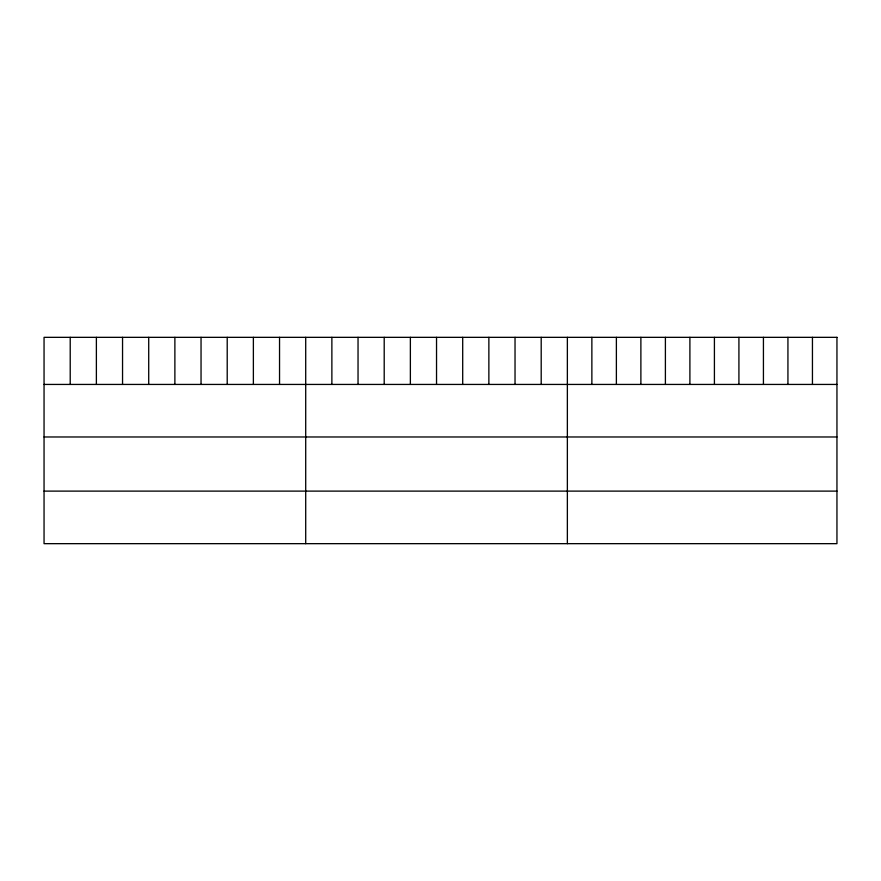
<?xml version="1.0" encoding="UTF-8"?>
<svg xmlns="http://www.w3.org/2000/svg" width="881" height="881" viewBox="0 0 881 881"><rect width="100%" height="100%" fill="white"/><g stroke="black" fill="none" stroke-linecap="round" stroke-linejoin="round"><path stroke-width="1.32" d="M44.05 384.435L836.95 384.435M44.05 436.976L836.95 436.976M44.05 491.113L836.95 491.113M812.447 337.335L812.447 384.435M787.933 337.335L787.933 384.435M763.431 337.335L763.431 384.435M738.917 337.335L738.917 384.435M714.414 337.335L714.414 384.435M689.9 337.335L689.9 384.435M665.397 337.335L665.397 384.435M640.883 337.335L640.883 384.435M616.381 337.335L616.381 384.435M591.867 337.335L591.867 384.435M567.364 337.335L567.364 543.665M541.198 337.335L541.198 384.435M515.033 337.335L515.033 384.435M488.867 337.335L488.867 384.435M462.701 337.335L462.701 384.435M436.536 337.335L436.536 384.435M410.37 337.335L410.37 384.435M384.204 337.335L384.204 384.435M358.038 337.335L358.038 384.435M331.873 337.335L331.873 384.435M305.707 337.335L305.707 543.665M279.541 337.335L279.541 384.435M253.376 337.335L253.376 384.435M227.21 337.335L227.21 384.435M201.044 337.335L201.044 384.435M174.879 337.335L174.879 384.435M148.713 337.335L148.713 384.435M122.547 337.335L122.547 384.435M96.381 337.335L96.381 384.435M70.216 337.335L70.216 384.435M836.95 337.335L44.05 337.335L44.05 543.665L836.95 543.665L836.95 337.335"/></g></svg>
